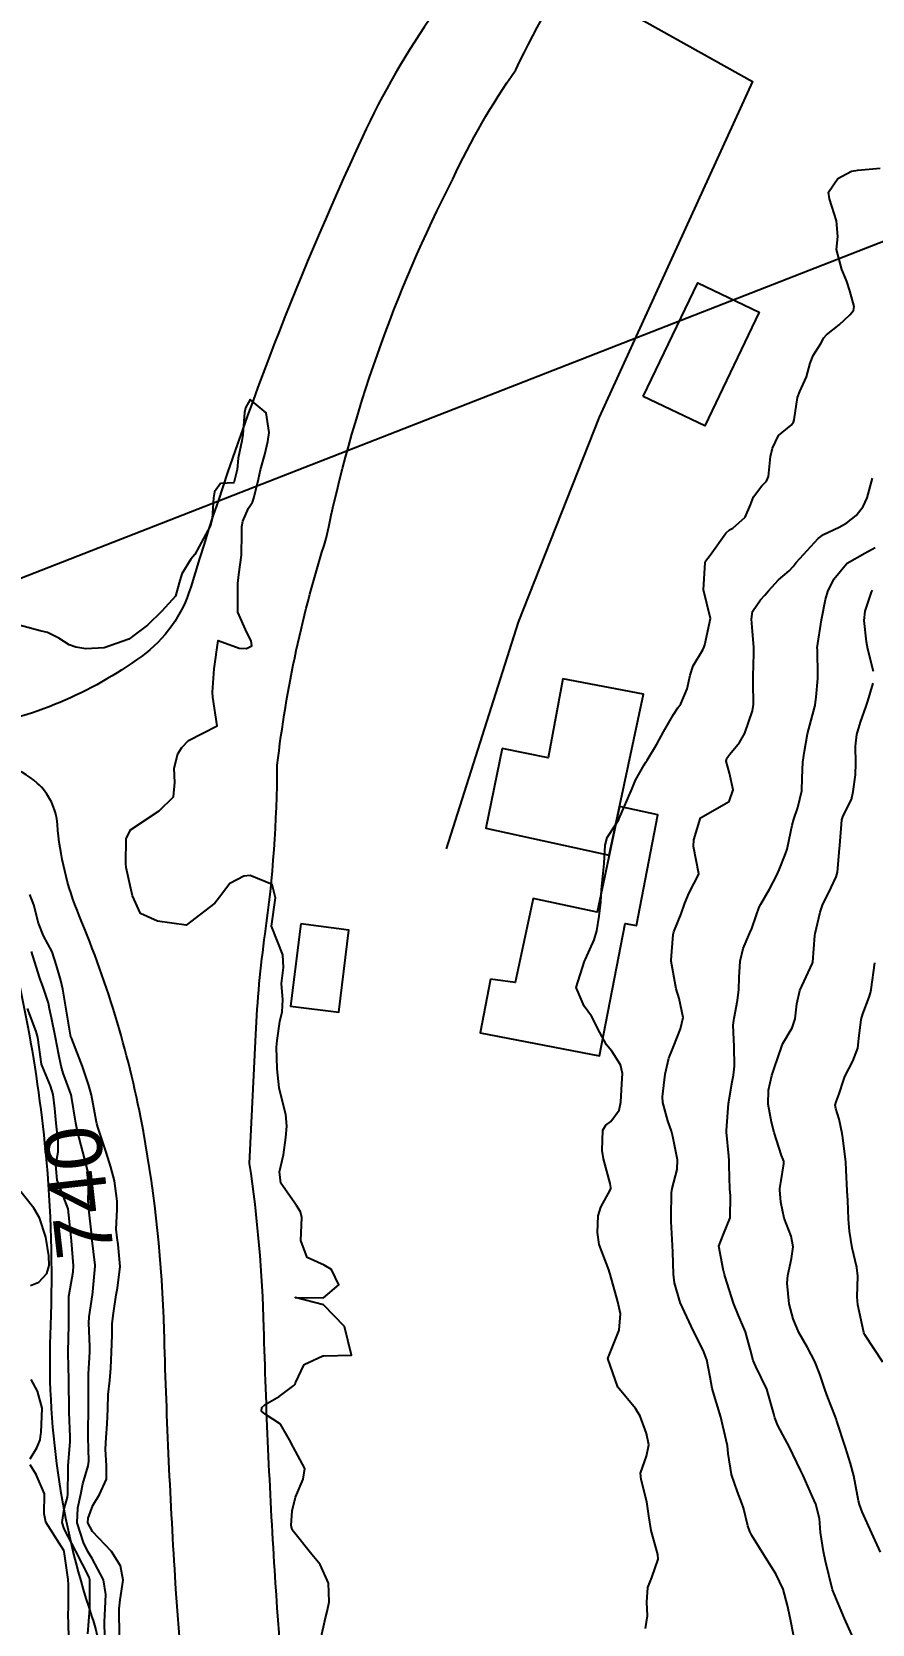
# Model space of a CAD drawing. Header units: metres. Extents: x 318500 to 325275, y 7408834 to 7428799.
# Drawn here: x 321339.3 to 321398.3, y 7409263.5 to 7409375.2 of the extents above; entities that cross this region are included whole.
import ezdxf
from ezdxf.enums import TextEntityAlignment as Align

# ---------------------------------------------------------------- set-up
doc = ezdxf.new("R2010")
doc.units = ezdxf.units.M
doc.header["$MEASUREMENT"] = 0
doc.linetypes.add('CONTINUO', pattern=[0])
for name, color, linetype in [('Cotas', 45, 'Continuous'), ('Curvas de Nivel 1m', 11, 'Continuous'), ('Curvas de Nivel 5m', 15, 'Continuous'), ('Edificações', 30, 'Continuous'), ('Hidrografia', 140, 'Continuous'), ('TEXTO', 45, 'Continuous'), ('Vias Primárias', 230, 'Continuous'), ('Vias Secundárias', 230, 'Continuous')]:
    doc.layers.add(name, color=color, linetype=linetype)
doc.styles.add('ARIAL', font='arial.ttf')

msp = doc.modelspace()

# ---------------------------------------------------------------- linework, layer by layer
at = {"layer": 'Curvas de Nivel 1m', "flags": 128}
for points, elevation in [([(321382.37, 7409263.16), (321382.51, 7409264.05), (321382.46, 7409265.02), (321382.54, 7409266.05), (321382.82, 7409266.74), (321383.25, 7409268.04), (321383.22, 7409268.36), (321382.77, 7409270.05), (321382.6, 7409271.08), (321382.45, 7409272.06), (321382.05, 7409273.62), (321382.02, 7409274.06), (321382.44, 7409275.25), (321382.59, 7409276.06), (321382.44, 7409276.85), (321382, 7409278.06), (321381.67, 7409278.6), (321380.43, 7409280.09), (321379.72, 7409282.1), (321380.52, 7409284.09), (321380.61, 7409285.24), (321380.42, 7409286.09), (321379.88, 7409288.01), (321379.87, 7409288.1), (321379.85, 7409288.15), (321379.8, 7409288.32), (321379.12, 7409290.11), (321379, 7409290.94), (321379.05, 7409292.11), (321379.24, 7409292.73), (321379.88, 7409293.9), (321379.94, 7409294.04), (321379.94, 7409294.1), (321379.88, 7409294.37), (321379.41, 7409296.11), (321379.33, 7409296.69), (321379.38, 7409298.11), (321379.58, 7409298.46), (321379.94, 7409298.72), (321380.52, 7409299.52), (321380.63, 7409300.09), (321380.71, 7409301.36), (321380.74, 7409302.09), (321380.62, 7409302.71), (321380.01, 7409303.65), (321379.62, 7409304.1), (321379.15, 7409304.98), (321378.58, 7409306.11), (321378.05, 7409306.81), (321377.49, 7409308.13), (321378.09, 7409309.97), (321378.14, 7409310.07), (321378.16, 7409310.12), (321378.76, 7409311.47), (321378.94, 7409312.11), (321379.12, 7409313.12), (321379.23, 7409314.11), (321379.27, 7409315), (321379.4, 7409316.11), (321379.47, 7409316.82), (321379.53, 7409318.11), (321379.68, 7409318.64), (321380.22, 7409319.46), (321380.46, 7409319.86), (321380.57, 7409320.09), (321380.83, 7409320.69), (321381.43, 7409322.08), (321381.67, 7409322.66), (321382.28, 7409323.74), (321382.4, 7409323.94), (321382.49, 7409324.07), (321383.15, 7409325.2), (321383.62, 7409326.05), (321384.32, 7409327.27), (321384.63, 7409327.73), (321384.84, 7409328.03), (321385.3, 7409329.07), (321385.49, 7409330.03), (321385.71, 7409330.69), (321386.39, 7409331.8), (321386.48, 7409332.02), (321386.54, 7409332.17), (321386.92, 7409334.01), (321386.44, 7409336.02), (321386.55, 7409337.94), (321386.58, 7409338.02), (321386.9, 7409338.44), (321388.01, 7409340), (321388.26, 7409340.22), (321388.5, 7409340.34), (321389.37, 7409341.11), (321389.74, 7409341.97), (321389.94, 7409342.55), (321390.54, 7409343.31), (321390.87, 7409343.63), (321391.01, 7409343.96), (321391.15, 7409345.37), (321391.27, 7409345.95), (321391.69, 7409346.85), (321392.59, 7409347.56), (321392.76, 7409347.77), (321392.8, 7409347.94), (321393.04, 7409349.51), (321393.19, 7409349.93), (321393.66, 7409350.95), (321393.93, 7409351.92), (321394.13, 7409352.45), (321394.67, 7409353.29), (321394.89, 7409353.7), (321395.06, 7409353.9), (321395.97, 7409354.61), (321396.7, 7409355.3), (321396.96, 7409355.62), (321397.01, 7409355.88), (321396.72, 7409356.98), (321396.49, 7409357.65), (321396.4, 7409357.88), (321396.14, 7409358.49), (321395.78, 7409359.89), (321395.87, 7409360.79), (321395.78, 7409361.9), (321395.27, 7409363.44), (321395.2, 7409363.91), (321395.87, 7409364.86), (321396.83, 7409365.37), (321397.26, 7409365.46), (321398.84, 7409365.59)], 743), ([(321359.56, 7409262.36), (321359.91, 7409263.92), (321360.03, 7409264.35), (321360.17, 7409265.04), (321360.11, 7409266.35), (321359.52, 7409267.65), (321358.95, 7409268.37), (321357.56, 7409270.09), (321357.49, 7409270.39), (321357.57, 7409271.41), (321357.79, 7409272.39), (321358.33, 7409273.65), (321358.45, 7409274.38), (321357.63, 7409275.9), (321357.37, 7409276.39), (321356.75, 7409277.5), (321355.66, 7409278.21), (321355.42, 7409278.42), (321355.43, 7409278.66), (321355.67, 7409278.88), (321356.65, 7409279.43), (321357.69, 7409280.22), (321357.77, 7409280.31), (321357.79, 7409280.39), (321358.41, 7409281.68), (321359.72, 7409282.29), (321359.79, 7409282.29), (321361.72, 7409282.34), (321361.24, 7409284.34), (321359.76, 7409285.86), (321357.77, 7409286.39), (321359.77, 7409286.36), (321360.85, 7409287.28), (321360.33, 7409288.35), (321359.8, 7409288.65), (321358.62, 7409289.19), (321358.17, 7409290.38), (321358.24, 7409291.99), (321358.15, 7409292.39), (321357.86, 7409292.84), (321356.77, 7409294.41), (321356.67, 7409295.19), (321356.96, 7409296.4), (321357.12, 7409297.61), (321357.19, 7409298.4), (321357.13, 7409299.21), (321356.82, 7409300.41), (321356.66, 7409301.1), (321356.51, 7409302.41), (321356.47, 7409303.95), (321356.5, 7409304.41), (321356.7, 7409305.73), (321356.86, 7409306.41), (321356.91, 7409307.27), (321356.82, 7409308.41), (321356.96, 7409309.52), (321356.91, 7409310.41), (321356.12, 7409312.42), (321356.39, 7409314.42), (321356.15, 7409315.36), (321354.62, 7409315.97), (321354.16, 7409315.94), (321353.18, 7409315.43), (321352.47, 7409314.47), (321352.14, 7409314.05), (321350.12, 7409312.5), (321348.12, 7409312.77), (321346.91, 7409313.32), (321346.36, 7409314.55), (321346.15, 7409315.48), (321345.92, 7409316.55), (321345.89, 7409316.83), (321345.92, 7409318.55), (321346.21, 7409319.18), (321348.22, 7409320.52), (321349.23, 7409321.51), (321349.32, 7409322.51), (321349.27, 7409323.51), (321349.53, 7409324.51), (321349.83, 7409324.96), (321350.29, 7409325.45), (321352.3, 7409326.47), (321351.99, 7409328.48), (321351.98, 7409328.84), (321352.1, 7409330.47), (321352.38, 7409332.47), (321353.84, 7409331.92), (321354.37, 7409331.91), (321354.73, 7409332.09), (321354.69, 7409332.44), (321354.39, 7409333.03), (321353.74, 7409334.45), (321353.74, 7409335.13), (321353.75, 7409336.45), (321353.81, 7409337.09), (321354, 7409338.45), (321354.02, 7409339.98), (321354.04, 7409340.45), (321354.11, 7409340.83), (321354.51, 7409341.75), (321354.79, 7409342.17), (321354.87, 7409342.44), (321355.19, 7409343.79), (321355.34, 7409344.44), (321355.64, 7409345.52), (321355.86, 7409346.43), (321355.95, 7409347.05), (321355.75, 7409348.43), (321354.61, 7409349.36), (321354.28, 7409348.78), (321354.23, 7409348.45), (321354.11, 7409346.92), (321354.04, 7409346.46), (321353.77, 7409345.25), (321353.7, 7409344.46), (321353.48, 7409343.51), (321352.54, 7409343.47), (321352.11, 7409342.89), (321352.04, 7409342.48), (321351.96, 7409341.02), (321351.81, 7409340.48), (321351.04, 7409339.06), (321350.73, 7409338.5), (321350.46, 7409338.16), (321349.81, 7409337.15), (321349.64, 7409336.51), (321349.37, 7409335.57), (321348.41, 7409334.52), (321347.4, 7409333.53), (321346.38, 7409332.76), (321346.27, 7409332.67), (321346.09, 7409332.55), (321344.37, 7409331.96), (321343.08, 7409331.89), (321342.37, 7409331.99), (321341.92, 7409332.15), (321341.18, 7409332.62), (321340.39, 7409333.02), (321339.88, 7409333.14), (321338.39, 7409333.53)], 742), ([(321392.77, 7409262.61), (321392.51, 7409263.92), (321392.34, 7409264.78), (321392.03, 7409265.93), (321391.52, 7409267.01), (321390.9, 7409267.95), (321389.83, 7409269.69), (321389.69, 7409269.96), (321389.56, 7409270.36), (321389.24, 7409271.63), (321389.13, 7409271.97), (321388.82, 7409272.75), (321388.41, 7409273.98), (321388.17, 7409275.45), (321388.11, 7409275.98), (321388.03, 7409276.37), (321387.66, 7409277.99), (321387.05, 7409280), (321386.9, 7409280.8), (321386.68, 7409282.01), (321386.42, 7409282.7), (321385.74, 7409284.02), (321384.8, 7409286.03), (321384.41, 7409287.42), (321384.33, 7409288.03), (321384.29, 7409289.57), (321384.26, 7409290.04), (321384.16, 7409291.72), (321384.17, 7409292.04), (321384.2, 7409293.72), (321384.24, 7409294.04), (321384.58, 7409295.35), (321384.61, 7409296.03), (321384.29, 7409297.68), (321384.18, 7409298.04), (321383.94, 7409298.77), (321383.58, 7409300.05), (321383.56, 7409300.46), (321383.75, 7409302.04), (321384, 7409303.16), (321384.25, 7409303.8), (321384.36, 7409304.04), (321384.83, 7409305.23), (321385.01, 7409306.03), (321384.74, 7409307.35), (321384.53, 7409308.04), (321384.16, 7409309.97), (321384.16, 7409310.04), (321384.31, 7409311.85), (321384.36, 7409312.04), (321384.87, 7409313.3), (321385.13, 7409314.03), (321385.43, 7409314.76), (321386.08, 7409316.02), (321386.1, 7409316.1), (321385.73, 7409318.02), (321385.76, 7409318.48), (321386.23, 7409320.02), (321388.24, 7409321.16), (321388.52, 7409321.99), (321388.27, 7409323.16), (321388.03, 7409323.99), (321388.07, 7409324.21), (321388.29, 7409324.5), (321388.97, 7409325.31), (321389.34, 7409325.97), (321389.87, 7409327.52), (321389.95, 7409327.97), (321389.92, 7409329.53), (321389.92, 7409329.97), (321389.97, 7409331.55), (321389.97, 7409331.97), (321389.85, 7409333.41), (321389.8, 7409333.97), (321389.88, 7409334.5), (321390.43, 7409335.31), (321390.74, 7409335.65), (321390.99, 7409335.95), (321391.69, 7409336.71), (321392.46, 7409337.35), (321392.74, 7409337.66), (321392.94, 7409337.93), (321394.49, 7409339.61), (321394.87, 7409339.9), (321395.97, 7409340.42), (321396.5, 7409340.71), (321397.15, 7409341.24), (321397.64, 7409341.87), (321397.92, 7409342.47), (321398.31, 7409343.86)], 744), ([(321398.37, 7409330.3), (321397.98, 7409331.86), (321397.89, 7409332.37), (321397.72, 7409333.87), (321397.78, 7409334.51), (321398.22, 7409335.86), (321398.31, 7409335.99)], 746), ([(321398.86, 7409268.52), (321398.25, 7409269.85), (321397.58, 7409271.34), (321397.39, 7409271.86), (321397.32, 7409272.13), (321396.98, 7409273.87), (321396.76, 7409274.73), (321396.41, 7409275.87), (321395.77, 7409277.77), (321395.74, 7409277.88), (321395.67, 7409278.05), (321395.16, 7409279.36), (321394.98, 7409279.89), (321394.6, 7409281), (321394.25, 7409281.9), (321393.73, 7409282.87), (321393.14, 7409283.92), (321392.73, 7409284.89), (321392.46, 7409285.93), (321392.32, 7409287.4), (321392.36, 7409287.93), (321392.62, 7409289.13), (321392.73, 7409289.93), (321392.6, 7409290.69), (321392.1, 7409291.94), (321391.87, 7409293.06), (321391.8, 7409293.94), (321391.8, 7409294.02), (321391.89, 7409294.59), (321392.07, 7409295.77), (321392.07, 7409295.94), (321392.03, 7409296.06), (321391.91, 7409296.34), (321391.39, 7409297.95), (321391.21, 7409298.68), (321390.97, 7409299.95), (321390.99, 7409300.93), (321391.24, 7409301.95), (321391.43, 7409302.52), (321391.91, 7409303.94), (321391.93, 7409304.02), (321392.01, 7409304.19), (321392.66, 7409305.3), (321392.86, 7409305.93), (321392.99, 7409306.99), (321393.21, 7409307.92), (321394.09, 7409309.84), (321394.11, 7409309.91), (321394.26, 7409311.77), (321394.28, 7409311.91), (321394.63, 7409313.42), (321394.8, 7409313.9), (321395.41, 7409315.14), (321395.75, 7409315.89), (321395.84, 7409316.22), (321395.99, 7409317.88), (321396.01, 7409318.08), (321396.14, 7409319.88), (321396.23, 7409320.16), (321396.82, 7409321.3), (321396.95, 7409321.87), (321397.1, 7409323.04), (321397.14, 7409323.87), (321397.11, 7409325.06), (321397.19, 7409325.87), (321397.46, 7409326.73), (321397.86, 7409327.86), (321397.98, 7409328.22), (321398.35, 7409329.48)], 746), ([(321345.44, 7409262.55), (321345.43, 7409264.55), (321345.49, 7409265.17), (321345.69, 7409266.55), (321345.52, 7409267.56), (321344.89, 7409268.56), (321343.55, 7409269.96), (321343.23, 7409270.58), (321343.24, 7409270.91), (321343.57, 7409271.79), (321344.05, 7409272.57), (321344.52, 7409273.64), (321344.52, 7409274.57), (321344.45, 7409275.74), (321344.5, 7409276.57), (321344.58, 7409277.5), (321344.62, 7409278.57), (321344.66, 7409279.58), (321344.76, 7409280.56), (321344.83, 7409281.43), (321344.88, 7409282.56), (321344.92, 7409283.75), (321344.94, 7409284.56), (321345.02, 7409285.29), (321345.22, 7409286.56), (321345.3, 7409287.03), (321345.48, 7409288.55), (321345.35, 7409290.09), (321345.27, 7409290.56), (321345.22, 7409291.17), (321345.28, 7409292.56), (321345.29, 7409293.13), (321345.1, 7409294.56), (321344.84, 7409295.52), (321344.5, 7409296.57), (321343.93, 7409298.33), (321343.86, 7409298.58), (321343.84, 7409298.67), (321343.47, 7409300.58), (321343.29, 7409301.26), (321342.85, 7409302.59), (321342.09, 7409304.52), (321342.06, 7409304.6), (321342.01, 7409304.79), (321341.71, 7409306.6), (321341.47, 7409308.02), (321341.32, 7409308.61), (321341.02, 7409309.68), (321340.71, 7409310.62), (321340.11, 7409311.76), (321339.76, 7409312.64), (321339.42, 7409313.93), (321339.14, 7409314.64)], 741), ([(321399.03, 7409281.84), (321397.75, 7409283.77), (321397.71, 7409283.86), (321397.69, 7409283.92), (321397.28, 7409285.86), (321397.23, 7409286.42), (321397.26, 7409287.87), (321397.19, 7409288.48), (321396.87, 7409289.87), (321396.69, 7409291.03), (321396.61, 7409291.87), (321396.56, 7409293.19), (321396.53, 7409293.87), (321396.46, 7409295.31), (321396.42, 7409295.87), (321396.21, 7409297.59), (321396.16, 7409297.88), (321395.95, 7409298.9), (321395.73, 7409299.65), (321395.68, 7409299.88), (321395.74, 7409300.11), (321395.97, 7409300.66), (321396.26, 7409301.6), (321396.36, 7409301.88), (321396.92, 7409302.95), (321397.27, 7409303.87), (321397.35, 7409304.54), (321397.5, 7409305.87), (321397.62, 7409306.29), (321398.06, 7409307.45), (321398.17, 7409307.76), (321398.18, 7409307.86), (321398.2, 7409307.98), (321398.46, 7409309.85)], 747), ([(321343.23, 7409262.8), (321343.36, 7409264.58), (321343.36, 7409264.7), (321343.37, 7409266.58), (321343.31, 7409266.78), (321342.39, 7409268.59), (321341.55, 7409270.16), (321341.41, 7409270.6), (321341.57, 7409271.56), (321341.8, 7409272.38), (321341.82, 7409272.6), (321341.84, 7409274.37), (321341.85, 7409274.6), (321341.98, 7409276.25), (321341.98, 7409276.6), (321341.92, 7409278.34), (321341.91, 7409278.6), (321341.88, 7409280.4), (321341.88, 7409280.6), (321341.84, 7409282.48), (321341.84, 7409282.6), (321341.88, 7409284.45), (321341.89, 7409284.6), (321341.89, 7409286.48), (321341.9, 7409286.6), (321342.2, 7409288.18), (321342.22, 7409288.6), (321342.07, 7409290.35), (321342.04, 7409290.6), (321341.85, 7409292.6), (321341.07, 7409294.61), (321340.97, 7409295.69), (321341.13, 7409296.61), (321341.15, 7409297.37), (321340.99, 7409298.61), (321340.91, 7409299.65), (321340.78, 7409300.62), (321340.59, 7409301.24), (321340.02, 7409302.63), (321339.98, 7409302.74), (321339.72, 7409304.63), (321339.6, 7409305.05), (321338.98, 7409306.65)], 739), ([(321339.2, 7409287.22), (321339.78, 7409287.47), (321340.35, 7409288.06), (321340.5, 7409288.62), (321340.48, 7409289.3), (321340.28, 7409290.62), (321339.84, 7409291.98), (321339.44, 7409292.64), (321337.88, 7409294.58)], 738), ([(321339.18, 7409275.07), (321339.63, 7409275.83), (321339.87, 7409276.39), (321339.91, 7409276.63), (321339.94, 7409276.92), (321340.02, 7409278.62), (321339.68, 7409279.81), (321339.24, 7409280.64)], 738), ([(321341.89, 7409262.6), (321341.85, 7409264.22), (321341.86, 7409264.6), (321341.86, 7409266.23), (321341.84, 7409266.6), (321341.56, 7409268.57), (321341.55, 7409268.6), (321341.53, 7409268.63), (321340.27, 7409270.62), (321340.16, 7409271.21), (321340.17, 7409272.62), (321339.6, 7409273.96), (321339.17, 7409274.64)], 738)]:
    msp.add_lwpolyline(points, dxfattribs=dict(at, elevation=elevation))
at = {"layer": 'Curvas de Nivel 5m', "flags": 128}
for points, elevation in [([(321397.07, 7409262.25), (321396.33, 7409263.87), (321395.5, 7409265.88), (321395.01, 7409267.89), (321394.85, 7409268.58), (321394.65, 7409269.89), (321394.57, 7409270.89), (321394.32, 7409271.9), (321394.09, 7409272.4), (321393.6, 7409273.52), (321393.43, 7409273.91), (321393.25, 7409274.28), (321392.45, 7409275.93), (321392.16, 7409276.45), (321391.65, 7409277.41), (321391.45, 7409277.94), (321391.38, 7409278.23), (321390.88, 7409279.95), (321390.12, 7409281.55), (321389.93, 7409281.96), (321389.73, 7409282.7), (321389.38, 7409283.97), (321388.9, 7409285.11), (321388.54, 7409285.98), (321387.96, 7409287.83), (321387.92, 7409287.99), (321387.81, 7409288.38), (321387.51, 7409289.99), (321387.84, 7409290.82), (321388.32, 7409291.98), (321388.33, 7409293.53), (321388.28, 7409293.98), (321388.23, 7409295.66), (321388.23, 7409295.99), (321388.22, 7409296.29), (321388.04, 7409297.99), (321388.04, 7409298.09), (321388.19, 7409299.99), (321388.44, 7409301.52), (321388.54, 7409301.98), (321388.61, 7409302.6), (321388.58, 7409303.98), (321388.53, 7409305.48), (321388.58, 7409305.98), (321388.83, 7409307.21), (321388.92, 7409307.98), (321388.93, 7409308.83), (321389.01, 7409309.98), (321389.21, 7409310.87), (321389.68, 7409311.97), (321389.82, 7409312.27), (321390.14, 7409313.15), (321390.35, 7409313.75), (321390.45, 7409313.96), (321391.08, 7409315.03), (321391.57, 7409315.95), (321391.76, 7409316.37), (321392.19, 7409317.5), (321392.31, 7409317.83), (321392.33, 7409317.94), (321392.66, 7409319.5), (321392.77, 7409319.93), (321393.06, 7409320.75), (321393.33, 7409321.92), (321393.36, 7409322.83), (321393.41, 7409323.92), (321393.52, 7409324.69), (321393.73, 7409325.92), (321394.26, 7409327.84), (321394.28, 7409327.91), (321394.28, 7409327.96), (321394.34, 7409328.5), (321394.46, 7409329.8), (321394.47, 7409329.91), (321394.43, 7409331.87), (321394.42, 7409331.91), (321394.42, 7409331.94), (321394.73, 7409333.91), (321395, 7409335.33), (321395.16, 7409335.9), (321395.58, 7409336.76), (321396.47, 7409337.84), (321396.49, 7409337.86), (321396.51, 7409337.88), (321397.76, 7409338.58), (321398.48, 7409338.99)], 745), ([(321344.42, 7409262.57), (321344.4, 7409263.63), (321344.43, 7409264.57), (321344.49, 7409265.56), (321344.32, 7409266.57), (321343.52, 7409268.07), (321343.23, 7409268.58), (321342.92, 7409269.21), (321342.47, 7409270.59), (321342.52, 7409271.64), (321342.73, 7409272.59), (321342.87, 7409273.31), (321343.24, 7409274.58), (321343.3, 7409274.9), (321343.25, 7409276.58), (321343.24, 7409276.98), (321343.27, 7409278.58), (321343.27, 7409278.98), (321343.26, 7409280.58), (321343.27, 7409281.01), (321343.36, 7409282.58), (321343.37, 7409282.94), (321343.3, 7409284.58), (321343.32, 7409285.02), (321343.54, 7409286.58), (321343.57, 7409286.78), (321343.73, 7409288.58), (321343.73, 7409288.65), (321343.51, 7409290.58), (321343.47, 7409290.93), (321343.28, 7409292.59), (321343.24, 7409293.2), (321343.3, 7409294.59), (321343.22, 7409295.25), (321342.86, 7409296.59), (321342.49, 7409298.03), (321342.37, 7409298.6), (321342.08, 7409300.48), (321342.05, 7409300.6), (321341.96, 7409300.85), (321341.49, 7409302.12), (321341.34, 7409302.61), (321341.19, 7409303.41), (321340.95, 7409304.62), (321340.66, 7409306), (321340.54, 7409306.62), (321340.45, 7409307.03), (321340.06, 7409308.23), (321339.94, 7409308.52), (321339.91, 7409308.63), (321339.84, 7409308.86), (321339.27, 7409310.64)], 740)]:
    msp.add_lwpolyline(points, dxfattribs=dict(at, elevation=elevation))
at = {"layer": 'Edificações'}
for points in [[(321382.21, 7409349.58), (321386.03, 7409357.55), (321390.34, 7409355.48), (321386.52, 7409347.51)], [(321372.3, 7409324.9), (321371.17, 7409319.29), (321379.82, 7409317.4), (321382.23, 7409328.71), (321376.56, 7409329.77), (321375.53, 7409324.23)], [(321371.49, 7409308.71), (321370.77, 7409304.95), (321379.14, 7409303.33), (321380.94, 7409312.62), (321381.74, 7409312.47), (321383.24, 7409320.24), (321380.55, 7409320.81), (321378.97, 7409313.4), (321374.48, 7409314.36), (321373.22, 7409308.47)], [(321358.17, 7409312.58), (321357.45, 7409306.82), (321360.83, 7409306.4), (321361.55, 7409312.15)]]:
    msp.add_lwpolyline(points, close=True, dxfattribs=at)
at = {"layer": 'Hidrografia'}
for points in [[(321240.73, 7409483.05), (321270.04, 7409469.81), (321277.31, 7409456.72, 0.121649), (321284.77, 7409448.69, -0.092251), (321297.93, 7409436.09, 0.067155), (321307.95, 7409425.49, -0.096826), (321319.7, 7409411.49, -0.014655), (321328, 7409395.37, -0.115205), (321329.37, 7409389.19, -0.043645), (321327.39, 7409369.39, -0.002084), (321324.69, 7409355.41, 0.079248), (321323.76, 7409330.19, 0.111731), (321328.41, 7409317.2, -0.074605), (321331.7, 7409309.77, -0.075616), (321333.17, 7409297.33, 0.081123), (321334.52, 7409286.89, -0.096771), (321334.99, 7409282.06, 0.076756), (321336.02, 7409264.37, -0.01267), (321341.29, 7409236.3, 0.047141)], [(321336.61, 7409315.35, -0.047622), (321340.25, 7409296.6, -0.034195), (321340.59, 7409284.41, 0.091169), (321343.49, 7409264.04, -0.081958), (321344.33, 7409258.79, 0.067038)]]:
    msp.add_lwpolyline(points, format="xyb", dxfattribs=at)
at = {"layer": 'TEXTO', "linetype": 'CONTINUO'}
msp.add_polyline3d([(321290.62, 7409318.16, 0), (321475.01, 7409390.15, 0)], dxfattribs=at)
at = {"layer": 'Vias Primárias'}
for points in [[(321328.3, 7409467.03), (321361.97, 7409457.94), (321409.96, 7409444.29), (321415.39, 7409442.62, -0.271084), (321420.76, 7409436.75, -0.213525), (321419.54, 7409431, -0.102111), (321415.08, 7409426.93, 0.082498), (321403.63, 7409417.3, -0.053897), (321398.73, 7409412.68, 0.07108), (321380.03, 7409393.78, 0.006186), (321367.55, 7409376.52, 0.044641), (321362.49, 7409367.78, 0.035299), (321350.44, 7409336.2, -0.163815), (321346.98, 7409331.34, -0.115923), (321334.96, 7409326.3)], [(321359.83, 7409239.37, -0.031312), (321356.34, 7409267.26, -0.008788), (321355.58, 7409284.28, 0.029505), (321354.58, 7409295.79), (321355.01, 7409304.84, -0.023071), (321355.67, 7409311.9, 0.033702), (321356.52, 7409323.72, -0.048801), (321359.96, 7409339.62, -0.067717), (321368.84, 7409364.83, -0.044641), (321373.27, 7409372.49, -0.094254), (321385.65, 7409389.61, -0.083794), (321401.65, 7409407.31), (321403.46, 7409408.65, -0.152795), (321414.26, 7409412.37, -0.017675), (321429.42, 7409412.27, 0.068437), (321435.58, 7409412.86)], [(321352.96, 7409238.07, -0.031312), (321349.35, 7409266.82, -0.008788), (321348.58, 7409284.09, 0.038554), (321347.12, 7409298.02, 0.053809), (321342.62, 7409313.17, -0.080659), (321341.09, 7409319.56, 0.192903), (321339.67, 7409322.46, 0.238598), (321334.93, 7409323.75), (321322.95, 7409321.29), (321305.91, 7409316.92, -0.060343), (321301.6, 7409316.66, 0.011009), (321289.89, 7409317.1, 0.105703), (321285.72, 7409316.28), (321257.73, 7409304.26), (321244.41, 7409299.2, 0.222364), (321241.83, 7409296.71), (321241.56, 7409296, -0.030911), (321242.34, 7409293.03), (321247.92, 7409275.71), (321261.56, 7409223.93, -0.007924)]]:
    msp.add_lwpolyline(points, format="xyb", dxfattribs=at)
at = {"layer": 'Vias Secundárias', "flags": 128}
msp.add_lwpolyline([(321377.64, 7409378.51), (321389.87, 7409371.68), (321379.11, 7409348.13), (321373.43, 7409333.74), (321368.38, 7409317.86)], dxfattribs=at)

# ---------------------------------------------------------------- texts
at = {"layer": 'Cotas', "style": 'ARIAL'}
msp.add_text('740', height=4, rotation=96.4235, dxfattribs=at).set_placement((321342.56, 7409293.76, 740), align=Align.MIDDLE_CENTER)

doc.saveas('drawing.dxf')
